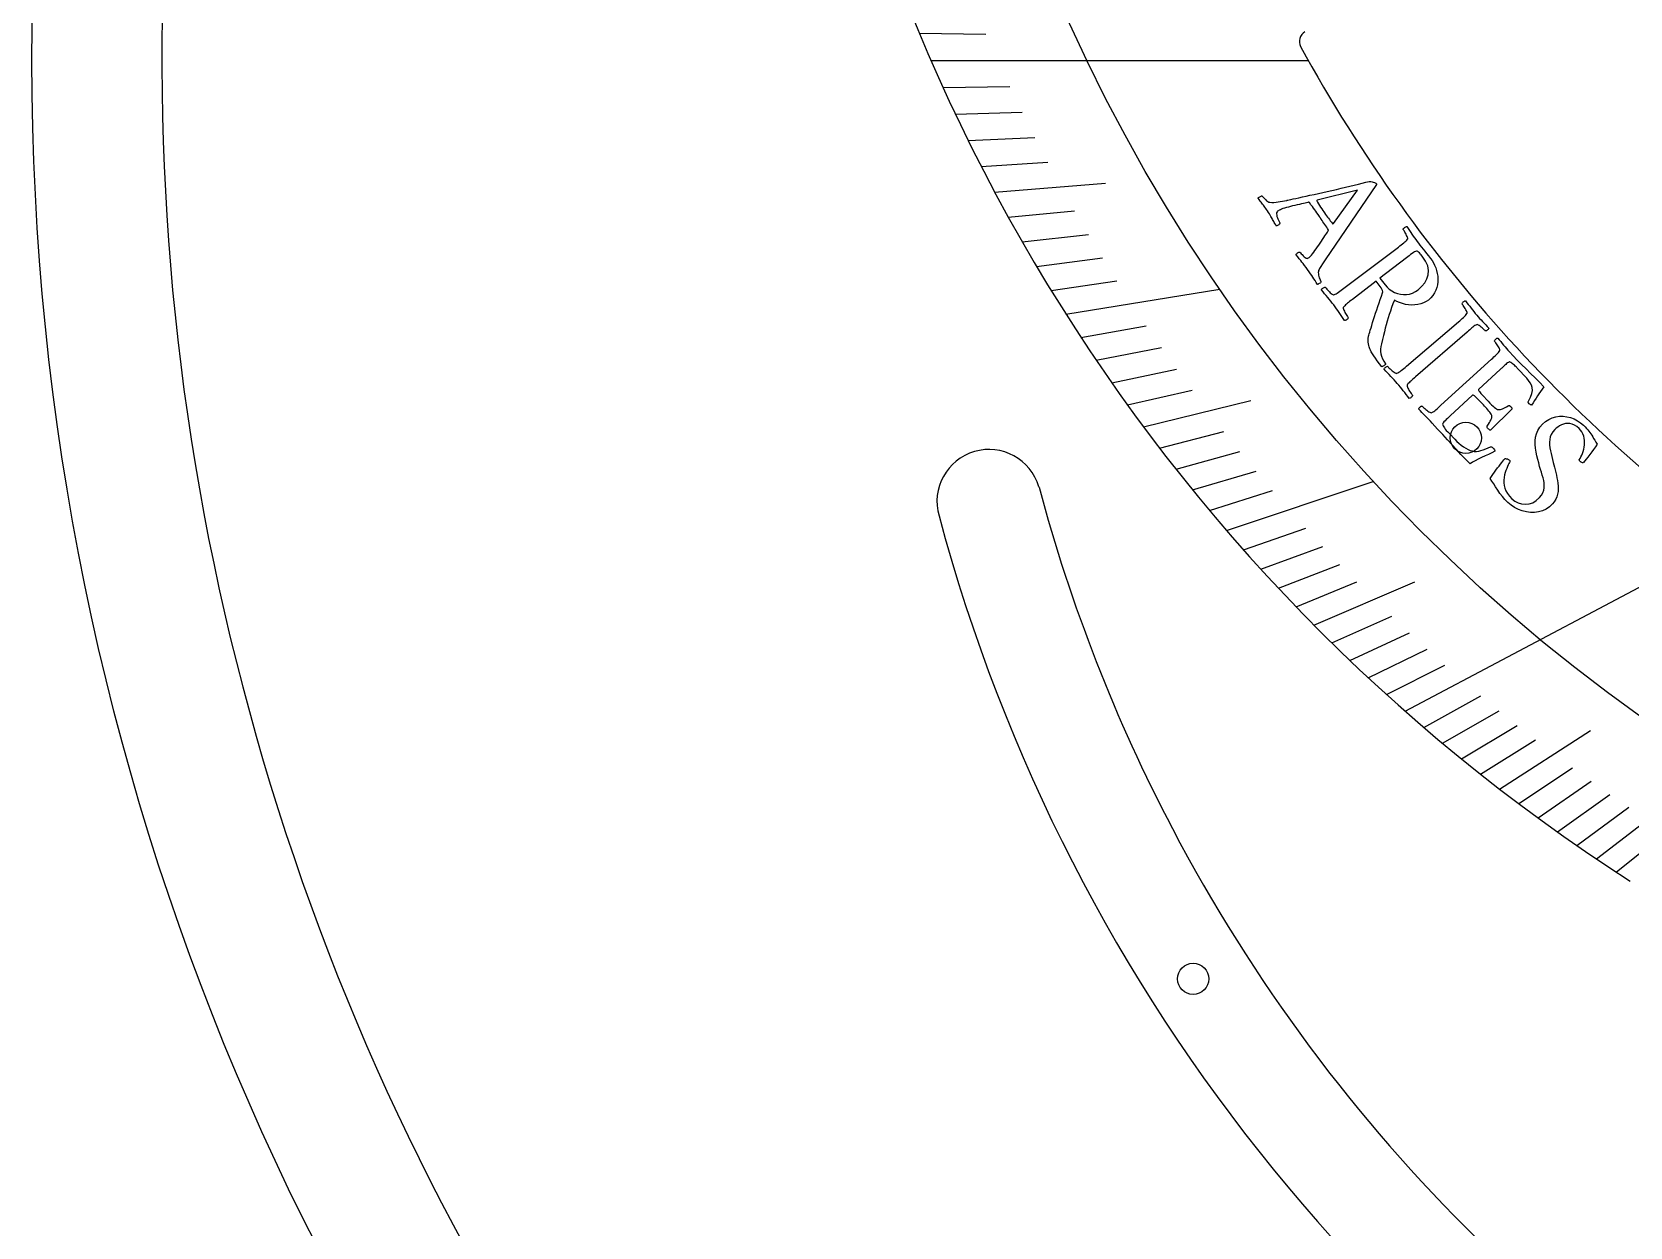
# Model space of a CAD drawing. Header units: millimetres. Extents: x -61 to 61, y -61 to 61.
# Drawn here: x -60.75 to -23.45, y -27.22 to 0.67 of the extents above; entities that cross this region are included whole.
import ezdxf

# ---------------------------------------------------------------- set-up
doc = ezdxf.new("R2010")
doc.units = ezdxf.units.MM
for name, color, linetype in [('CUT_INNER', 6, 'Continuous'), ('CUT_OUTER', 1, 'Continuous'), ('ENGRAVE', 7, 'Continuous'), ('ENGRAVE_FINE', 8, 'Continuous'), ('TEXT', 5, 'Continuous')]:
    doc.layers.add(name, color=color, linetype=linetype)

msp = doc.modelspace()

# ---------------------------------------------------------------- linework, layer by layer
at = {"layer": 'CUT_INNER'}
msp.add_lwpolyline([(-37.246, -9.949), (-37.2441, -9.9548)], dxfattribs=at)
for centre, radius, start, end in [((-0.0001, 0), 57.7124, 121.992876, 268.538679), ((-0.0002, 17.3596), 43.3901, 133.66091, 237.28798), ((-30.9187, 0.4459), 0.25, 117.99365, 208.65234), ((-0.0033, 17.3565), 35.4882, 208.67828, 236.6805), ((-38.4113, -10.2924), 1.2149, 16.42229, 196.12009), ((0.0609, 0.027), 38.6174, 194.97985, 207.69706), ((-0.0002, -0.0003), 40.9807, 195.03312, 243.26556), ((0, 0), 38.5509, 207.70362, 243.31333)]:
    msp.add_arc(centre, radius, start, end, dxfattribs=at)
at = {"layer": 'CUT_OUTER'}
msp.add_circle((0, 0), 60.75, dxfattribs=at)
at = {"layer": 'ENGRAVE'}
for points in [[(-39.7663, 0), (-30.9577, 0)], [(-36.6182, -5.9175), (-33.0262, -5.337)], [(-32.8703, -10.9646), (-29.4453, -9.8221)], [(-28.6979, -15.1849), (-21.1123, -11.1711)], [(-24.2313, -18.6343), (-21.4458, -16.4922)]]:
    msp.add_lwpolyline(points, dxfattribs=at)
for centre, radius in [((0, 17.3597), 40.0734), ((-27.2813, -8.807), 0.3645), ((-33.6476, -21.4336), 0.3645)]:
    msp.add_circle(centre, radius, dxfattribs=at)
at = {"layer": 'ENGRAVE_FINE'}
for points in [[(-40.0398, 0.6405), (-38.4839, 0.6156)], [(-39.4846, -0.6316), (-37.9287, -0.6068)], [(-39.1948, -1.2544), (-37.6396, -1.2046)], [(-38.8973, -1.8683), (-37.3434, -1.7936)], [(-38.5924, -2.4732), (-37.0401, -2.3738)], [(-38.2802, -3.0694), (-35.6906, -2.8617)], [(-37.9609, -3.6566), (-36.4134, -3.5075)], [(-37.6349, -4.235), (-36.0904, -4.0612)], [(-37.3023, -4.8046), (-35.7614, -4.6062)], [(-36.9633, -5.3654), (-35.4264, -5.1424)], [(-36.2671, -6.4608), (-34.7397, -6.1887)], [(-35.9102, -6.9954), (-34.3883, -6.699)], [(-35.5478, -7.5214), (-34.0318, -7.2007)], [(-35.18, -8.0388), (-33.6704, -7.6938)], [(-34.8071, -8.5476), (-32.297, -7.9312)], [(-34.4291, -9.0478), (-32.9336, -8.6548)], [(-34.0462, -9.5396), (-32.5585, -9.1228)], [(-33.6587, -10.023), (-32.1792, -9.5824)], [(-33.2667, -10.4979), (-31.7958, -10.0338)], [(-32.4697, -11.4229), (-31.0175, -10.9121)], [(-32.065, -11.8731), (-30.6228, -11.3391)], [(-31.6564, -12.315), (-30.2247, -11.7581)], [(-31.244, -12.7489), (-29.8232, -12.1691)], [(-30.828, -13.1747), (-28.4744, -12.1689)], [(-30.4085, -13.5925), (-29.0108, -12.9677)], [(-29.9856, -14.0024), (-28.6, -13.3553)], [(-29.5595, -14.4044), (-28.1865, -13.7353)], [(-29.1302, -14.7985), (-27.7702, -14.1076)], [(-28.2626, -15.5636), (-26.9299, -14.8297)], [(-27.8246, -15.9346), (-26.5061, -15.1795)], [(-27.3839, -16.298), (-26.08, -15.522)], [(-26.4947, -17.0023), (-24.3692, -15.6383)], [(-26.9405, -16.6539), (-25.6518, -15.8572)], [(-26.0465, -17.3433), (-24.7889, -16.506)], [(-25.5959, -17.677), (-24.3546, -16.8197)], [(-25.1431, -18.0033), (-23.9184, -17.1263)], [(-24.6882, -18.3224), (-23.4804, -17.426)], [(-23.7723, -18.939), (-22.5995, -18.0047)]]:
    msp.add_lwpolyline(points, dxfattribs=at)
at = {"layer": 'TEXT'}
for points in [[(-31.4618, -3.2638), (-31.4556, -3.2625), (-31.4372, -3.2586), (-31.4065, -3.252), (-31.3635, -3.2429), (-31.3101, -3.2314), (-31.2479, -3.2178), (-31.1772, -3.2021), (-31.0977, -3.1844), (-31.0115, -3.1651), (-30.9204, -3.145), (-30.8245, -3.124), (-30.7236, -3.1021), (-30.6196, -3.0793), (-30.5145, -3.0557), (-30.4081, -3.0313), (-30.3004, -3.0061), (-30.1933, -2.9807), (-30.0884, -2.9557), (-29.9858, -2.9312), (-29.8854, -2.9071), (-29.7892, -2.8839), (-29.6989, -2.862), (-29.6146, -2.8416), (-29.5362, -2.8225), (-29.5179, -2.8214), (-29.4963, -2.8234), (-29.4714, -2.8284), (-29.4434, -2.8364), (-29.4165, -2.846), (-29.3953, -2.8558), (-29.3796, -2.8659), (-29.3696, -2.8763), (-29.3678, -2.879), (-29.3666, -2.8814), (-29.366, -2.8833), (-29.366, -2.8848), (-29.3662, -2.8865), (-29.3661, -2.8888), (-29.3659, -2.8919), (-29.3655, -2.8956), (-30.5666, -4.6537), (-30.6244, -4.7419), (-30.6672, -4.8083), (-30.6952, -4.8527), (-30.7084, -4.8751), (-30.7179, -4.8967), (-30.7234, -4.9212), (-30.7251, -4.9486), (-30.7228, -4.9789), (-30.7178, -5.01), (-30.711, -5.0399), (-30.7024, -5.0684), (-30.692, -5.0957), (-30.6816, -5.1199), (-30.6729, -5.1389), (-30.6658, -5.1528), (-30.6603, -5.1616), (-30.6652, -5.1733), (-30.6736, -5.1846), (-30.6856, -5.1955), (-30.7012, -5.2061), (-30.7168, -5.2152), (-30.7293, -5.2219), (-30.7384, -5.2262), (-30.7443, -5.2281), (-30.7738, -5.1815), (-30.8018, -5.1374), (-30.8281, -5.0958), (-30.8529, -5.0567), (-30.8785, -5.0172), (-30.9071, -4.9745), (-30.9389, -4.9287), (-30.9737, -4.8797), (-31.0109, -4.8284), (-31.0454, -4.782), (-31.0771, -4.7405), (-31.1061, -4.704), (-31.1355, -4.6677), (-31.1683, -4.6269), (-31.2044, -4.5816), (-31.2438, -4.5319), (-31.2402, -4.5212), (-31.233, -4.5106), (-31.2222, -4.5002), (-31.2078, -4.49), (-31.1923, -4.4814), (-31.1782, -4.4758), (-31.1654, -4.4732), (-31.154, -4.4736), (-31.1419, -4.4895), (-31.1256, -4.5083), (-31.1051, -4.5301), (-31.0805, -4.5549), (-31.055, -4.5785), (-31.0318, -4.5965), (-31.011, -4.6092), (-30.9926, -4.6163), (-30.9813, -4.6166), (-30.9687, -4.6137), (-30.955, -4.6075), (-30.94, -4.598), (-30.9244, -4.5851), (-30.9058, -4.5661), (-30.8842, -4.5411), (-30.8595, -4.5101), (-30.8326, -4.4747), (-30.8046, -4.4364), (-30.7753, -4.3952), (-30.7449, -4.3512), (-30.7141, -4.3059), (-30.6839, -4.2612), (-30.6542, -4.2168), (-30.625, -4.173), (-30.5974, -4.1312), (-30.5723, -4.0934), (-30.5498, -4.0594), (-30.5298, -4.0292), (-30.5134, -4.0045), (-30.5017, -3.9869), (-30.4947, -3.9763), (-30.4923, -3.9728), (-30.4922, -3.9722), (-30.4919, -3.9702), (-30.4913, -3.9669), (-30.4904, -3.9622), (-30.4899, -3.9572), (-30.4901, -3.9527), (-30.4911, -3.9488), (-30.4929, -3.9454), (-30.5087, -3.9197), (-30.5269, -3.8916), (-30.5473, -3.861), (-30.57, -3.8279), (-30.5934, -3.7941), (-30.6159, -3.7615), (-30.6376, -3.73), (-30.6584, -3.6997), (-30.6638, -3.6919), (-30.6692, -3.6841), (-30.6745, -3.6762), (-30.6799, -3.6684), (-30.6851, -3.6608), (-30.6901, -3.6535), (-30.6948, -3.6467), (-30.6992, -3.6402), (-30.7302, -3.595), (-30.759, -3.5534), (-30.7855, -3.5154), (-30.8097, -3.4811), (-30.8347, -3.4465), (-30.8635, -3.4074), (-30.8959, -3.364), (-30.9321, -3.3163), (-30.9336, -3.3147), (-30.9359, -3.3131), (-30.9391, -3.3115), (-30.9432, -3.31), (-30.9471, -3.3086), (-30.9499, -3.3076), (-30.9516, -3.307), (-30.9522, -3.3068), (-30.9572, -3.308), (-30.972, -3.3115), (-30.9969, -3.3174), (-31.0316, -3.3255), (-31.0732, -3.3352), (-31.1186, -3.3457), (-31.1678, -3.3569), (-31.2208, -3.3688), (-31.2747, -3.3812), (-31.3265, -3.3936), (-31.3763, -3.4059), (-31.424, -3.4184), (-31.471, -3.4305), (-31.513, -3.4431), (-31.5502, -3.4562), (-31.5824, -3.4698), (-31.6104, -3.4833), (-31.635, -3.4959), (-31.6562, -3.5076), (-31.6739, -3.5186), (-31.6884, -3.5327), (-31.6971, -3.5519), (-31.6998, -3.5762), (-31.6966, -3.6056), (-31.6893, -3.6371), (-31.6799, -3.6679), (-31.6685, -3.6978), (-31.6549, -3.727), (-31.6416, -3.753), (-31.6309, -3.7734), (-31.6227, -3.7882), (-31.6171, -3.7975), (-31.6199, -3.8037), (-31.6264, -3.8119), (-31.6365, -3.8219), (-31.6503, -3.8337), (-31.6652, -3.8452), (-31.6787, -3.8539), (-31.6909, -3.86), (-31.7017, -3.8634), (-31.7199, -3.8327), (-31.7366, -3.8042), (-31.7518, -3.778), (-31.7655, -3.7539), (-31.7785, -3.731), (-31.7914, -3.708), (-31.8043, -3.685), (-31.8172, -3.662), (-31.8315, -3.6375), (-31.8484, -3.6097), (-31.8679, -3.5787), (-31.89, -3.5445), (-31.9128, -3.5102), (-31.934, -3.479), (-31.9537, -3.4509), (-31.972, -3.426), (-31.9895, -3.4025), (-32.007, -3.379), (-32.0245, -3.3556), (-32.0419, -3.3321), (-32.0604, -3.3069), (-32.081, -3.2785), (-32.1037, -3.2468), (-32.1284, -3.2117), (-32.1253, -3.2057), (-32.1183, -3.1983), (-32.1073, -3.1895), (-32.0924, -3.1794), (-32.0763, -3.1697), (-32.0619, -3.1622), (-32.0493, -3.157), (-32.0383, -3.154), (-32.0263, -3.1707), (-32.0092, -3.1913), (-31.9871, -3.2159), (-31.9598, -3.2444), (-31.9307, -3.2711), (-31.9033, -3.2905), (-31.8774, -3.3025), (-31.8532, -3.3071), (-31.8066, -3.3102), (-31.7595, -3.3103), (-31.7117, -3.3073), (-31.6633, -3.3012), (-31.6142, -3.2932), (-31.5642, -3.2843), (-31.5134, -3.2745), (-31.4618, -3.2638)], [(-29.8139, -3.0257), (-30.7533, -3.2604), (-30.7537, -3.2608), (-30.7547, -3.2619), (-30.7563, -3.2637), (-30.7586, -3.2663), (-30.7608, -3.269), (-30.7621, -3.2714), (-30.7624, -3.2735), (-30.7618, -3.2752), (-30.7423, -3.3075), (-30.7205, -3.3426), (-30.6966, -3.3805), (-30.6704, -3.4211), (-30.6443, -3.461), (-30.6208, -3.4966), (-30.5999, -3.528), (-30.5815, -3.5551), (-30.5573, -3.59), (-30.5339, -3.6228), (-30.5113, -3.6536), (-30.4895, -3.6823), (-30.4675, -3.7107), (-30.4446, -3.7404), (-30.4208, -3.7715), (-30.3959, -3.8038), (-30.3935, -3.8063), (-30.3904, -3.8075), (-30.3868, -3.8075), (-30.3827, -3.8061), (-30.3788, -3.8044), (-30.376, -3.8032), (-30.3743, -3.8025), (-30.3738, -3.8022)], [(-28.1048, -4.6176), (-28.0696, -4.6669), (-28.0378, -4.7201), (-28.0094, -4.7772), (-27.9845, -4.8383), (-27.9639, -4.9019), (-27.9484, -4.9665), (-27.9382, -5.0321), (-27.933, -5.0988), (-27.934, -5.1655), (-27.9421, -5.2314), (-27.9572, -5.2963), (-27.9795, -5.3604), (-28.0099, -5.4225), (-28.0493, -5.4813), (-28.0978, -5.5369), (-28.1554, -5.5893), (-28.2098, -5.6277), (-28.2691, -5.6585), (-28.3334, -5.6816), (-28.4028, -5.6969), (-28.4749, -5.7051), (-28.5473, -5.7068), (-28.6199, -5.7019), (-28.6929, -5.6904), (-28.7638, -5.6731), (-28.8303, -5.6504), (-28.8922, -5.6225), (-28.9496, -5.5894), (-28.9824, -5.6775), (-29.013, -5.7629), (-29.0414, -5.8456), (-29.0677, -5.9256), (-29.0923, -6.0046), (-29.1161, -6.0842), (-29.1389, -6.1646), (-29.1608, -6.2456), (-29.1826, -6.3293), (-29.2051, -6.4176), (-29.2285, -6.5105), (-29.2525, -6.608), (-29.265, -6.6718), (-29.2712, -6.7328), (-29.271, -6.7908), (-29.2645, -6.8459), (-29.2504, -6.9008), (-29.2273, -6.9581), (-29.1953, -7.0178), (-29.1543, -7.0799), (-29.1574, -7.0907), (-29.1649, -7.1014), (-29.1768, -7.1121), (-29.1932, -7.1227), (-29.21, -7.132), (-29.2232, -7.1389), (-29.2328, -7.1435), (-29.2388, -7.1456), (-29.2968, -7.075), (-29.3482, -7.0093), (-29.393, -6.9486), (-29.4314, -6.893), (-29.4634, -6.8429), (-29.4894, -6.799), (-29.5094, -6.7611), (-29.5235, -6.7294), (-29.5302, -6.7073), (-29.5378, -6.6809), (-29.5461, -6.65), (-29.5551, -6.6148), (-29.5618, -6.5756), (-29.5632, -6.5327), (-29.5592, -6.4861), (-29.5498, -6.436), (-29.5439, -6.4132), (-29.5355, -6.3822), (-29.5244, -6.3429), (-29.5108, -6.2954), (-29.4948, -6.2412), (-29.4768, -6.1819), (-29.4569, -6.1173), (-29.4348, -6.0476), (-29.4113, -5.9741), (-29.3869, -5.8982), (-29.3615, -5.82), (-29.3351, -5.7394), (-29.3082, -5.6583), (-29.2812, -5.5784), (-29.2539, -5.4999), (-29.2265, -5.4227), (-29.222, -5.3958), (-29.2261, -5.3672), (-29.2387, -5.3369), (-29.2599, -5.3049), (-29.3775, -5.1523), (-29.9295, -5.5753), (-29.9341, -5.5788), (-29.9386, -5.5823), (-29.9432, -5.5858), (-29.9477, -5.5893), (-29.9523, -5.5927), (-29.9568, -5.5962), (-29.9614, -5.5997), (-29.9659, -5.6032), (-29.994, -5.6249), (-30.0206, -5.6457), (-30.0457, -5.6657), (-30.0694, -5.6849), (-30.0909, -5.7034), (-30.1096, -5.7212), (-30.1254, -5.7384), (-30.1385, -5.755), (-30.1417, -5.766), (-30.1411, -5.7814), (-30.1365, -5.8011), (-30.1279, -5.8252), (-30.1166, -5.8514), (-30.1038, -5.8776), (-30.0894, -5.9039), (-30.0734, -5.9302), (-30.0578, -5.9544), (-30.0447, -5.9743), (-30.0339, -5.9899), (-30.0255, -6.0012), (-30.0295, -6.0109), (-30.0365, -6.0214), (-30.0464, -6.0327), (-30.0594, -6.0448), (-30.0734, -6.0556), (-30.0865, -6.0628), (-30.0987, -6.0666), (-30.11, -6.0669), (-30.1425, -6.019), (-30.1744, -5.9721), (-30.2057, -5.9263), (-30.2364, -5.8816), (-30.2672, -5.8373), (-30.299, -5.7928), (-30.3317, -5.7482), (-30.3654, -5.7033), (-30.3988, -5.6599), (-30.4329, -5.6165), (-30.4679, -5.5731), (-30.5037, -5.5296), (-30.5401, -5.4861), (-30.5769, -5.4422), (-30.6141, -5.398), (-30.6518, -5.3534), (-30.6485, -5.3427), (-30.6415, -5.3319), (-30.631, -5.3213), (-30.6169, -5.3107), (-30.6017, -5.3014), (-30.5882, -5.2948), (-30.5762, -5.2909), (-30.5658, -5.2897), (-30.5571, -5.3008), (-30.545, -5.3154), (-30.5293, -5.3334), (-30.5102, -5.3549), (-30.4891, -5.3775), (-30.4675, -5.3987), (-30.4453, -5.4186), (-30.4225, -5.4372), (-30.4013, -5.4524), (-30.3836, -5.462), (-30.3695, -5.4661), (-30.3589, -5.4647), (-30.3351, -5.4554), (-30.3097, -5.4428), (-30.2825, -5.4268), (-30.2538, -5.4074), (-30.2237, -5.3858), (-30.1926, -5.3632), (-30.1605, -5.3395), (-30.1274, -5.3147), (-28.8565, -4.3535), (-28.8234, -4.3285), (-28.7915, -4.304), (-28.7606, -4.2801), (-28.7308, -4.2567), (-28.7035, -4.234), (-28.68, -4.2122), (-28.6604, -4.1912), (-28.6445, -4.1712), (-28.6389, -4.1608), (-28.6381, -4.1463), (-28.6422, -4.1278), (-28.6511, -4.1052), (-28.6628, -4.0806), (-28.6753, -4.056), (-28.6887, -4.0315), (-28.7029, -4.0071), (-28.7165, -3.9846), (-28.728, -3.966), (-28.7376, -3.9514), (-28.7451, -3.9406), (-28.7407, -3.9313), (-28.7334, -3.9211), (-28.723, -3.9102), (-28.7097, -3.8985), (-28.6954, -3.8881), (-28.6823, -3.881), (-28.6702, -3.8773), (-28.6591, -3.8769), (-28.6284, -3.9217), (-28.5982, -3.9661), (-28.5686, -4.01), (-28.5394, -4.0534), (-28.5103, -4.0963), (-28.4807, -4.1386), (-28.4506, -4.1802), (-28.42, -4.2212), (-28.3872, -4.2639), (-28.3527, -4.3079), (-28.3165, -4.3532), (-28.2787, -4.3998), (-28.2388, -4.4488), (-28.1965, -4.5014), (-28.1519, -4.5577), (-28.1048, -4.6176)], [(-28.3943, -5.3482), (-28.3081, -5.269), (-28.2403, -5.1843), (-28.1909, -5.0941), (-28.1599, -4.9985), (-28.152, -4.898), (-28.1725, -4.793), (-28.2211, -4.6834), (-28.2977, -4.5689), (-28.3093, -4.5543), (-28.3239, -4.5366), (-28.3416, -4.5157), (-28.3622, -4.4917), (-28.3833, -4.4698), (-28.4024, -4.4551), (-28.4194, -4.4479), (-28.4344, -4.448), (-28.4543, -4.4551), (-28.4781, -4.4671), (-28.5056, -4.484), (-28.5369, -4.5058), (-28.5701, -4.5302), (-28.6033, -4.555), (-28.6366, -4.5801), (-28.67, -4.6055), (-29.2865, -5.0825), (-29.1669, -5.2377), (-29.1202, -5.291), (-29.0679, -5.3378), (-29.0099, -5.378), (-28.9463, -5.4117), (-28.8791, -5.4375), (-28.8103, -5.4544), (-28.7399, -5.4625), (-28.668, -5.4616), (-28.5963, -5.4506), (-28.5268, -5.4279), (-28.4595, -5.3938), (-28.3943, -5.3482)], [(-27.0288, -5.9399), (-26.9942, -5.9794), (-26.9595, -6.0179), (-26.9246, -6.0553), (-26.8896, -6.0917), (-26.8542, -6.128), (-26.8182, -6.1653), (-26.7816, -6.2036), (-26.7443, -6.2428), (-26.747, -6.2535), (-26.7532, -6.2646), (-26.7628, -6.276), (-26.776, -6.2878), (-26.7902, -6.2984), (-26.8031, -6.3062), (-26.8145, -6.3113), (-26.8246, -6.3136), (-26.8336, -6.3039), (-26.8462, -6.2913), (-26.8623, -6.2757), (-26.882, -6.2571), (-26.9034, -6.2376), (-26.9247, -6.2193), (-26.946, -6.202), (-26.9671, -6.186), (-26.987, -6.173), (-27.0044, -6.1651), (-27.0192, -6.1622), (-27.0315, -6.1645), (-27.0502, -6.1742), (-27.0704, -6.1867), (-27.0919, -6.202), (-27.1149, -6.22), (-27.139, -6.2399), (-27.1641, -6.261), (-27.1901, -6.2831), (-27.217, -6.3064), (-27.2213, -6.3101), (-27.2257, -6.3139), (-27.23, -6.3177), (-27.2343, -6.3214), (-27.2386, -6.3252), (-27.243, -6.3289), (-27.2473, -6.3327), (-27.2516, -6.3365), (-28.4541, -7.3821), (-28.4584, -7.3858), (-28.4628, -7.3896), (-28.4671, -7.3933), (-28.4714, -7.3971), (-28.4757, -7.4009), (-28.4801, -7.4046), (-28.4844, -7.4084), (-28.4887, -7.4122), (-28.5154, -7.4355), (-28.5407, -7.458), (-28.5645, -7.4795), (-28.5869, -7.5001), (-28.6073, -7.5199), (-28.6248, -7.5388), (-28.6396, -7.557), (-28.6516, -7.5743), (-28.6541, -7.5855), (-28.6525, -7.6008), (-28.6467, -7.6202), (-28.6367, -7.6437), (-28.6238, -7.6692), (-28.6094, -7.6946), (-28.5933, -7.7199), (-28.5758, -7.7452), (-28.5587, -7.7683), (-28.5444, -7.7874), (-28.5326, -7.8023), (-28.5236, -7.8131), (-28.527, -7.823), (-28.5333, -7.8339), (-28.5425, -7.8458), (-28.5547, -7.8587), (-28.568, -7.8703), (-28.5807, -7.8784), (-28.5926, -7.8829), (-28.6038, -7.8839), (-28.6393, -7.8381), (-28.674, -7.7933), (-28.7081, -7.7495), (-28.7415, -7.7067), (-28.775, -7.6644), (-28.8094, -7.622), (-28.8448, -7.5795), (-28.8812, -7.5368), (-28.9172, -7.4955), (-28.954, -7.4543), (-28.9916, -7.4131), (-29.03, -7.372), (-29.069, -7.3307), (-29.1085, -7.2892), (-29.1484, -7.2474), (-29.1887, -7.2053), (-29.186, -7.1943), (-29.1798, -7.1832), (-29.17, -7.1719), (-29.1565, -7.1604), (-29.142, -7.1502), (-29.1288, -7.1429), (-29.1171, -7.1382), (-29.1068, -7.1364), (-29.0975, -7.1469), (-29.0844, -7.1607), (-29.0677, -7.1777), (-29.0473, -7.198), (-29.0249, -7.2192), (-29.0019, -7.2391), (-28.9786, -7.2576), (-28.9547, -7.2747), (-28.9326, -7.2885), (-28.9144, -7.297), (-28.9, -7.3003), (-28.8895, -7.2982), (-28.8663, -7.2875), (-28.8417, -7.2733), (-28.8156, -7.2556), (-28.7881, -7.2345), (-28.7594, -7.2111), (-28.7298, -7.1866), (-28.6993, -7.1609), (-28.6678, -7.1342), (-27.4562, -6.0991), (-27.4248, -6.0721), (-27.3944, -6.0457), (-27.3651, -6.0199), (-27.3369, -5.9947), (-27.311, -5.9703), (-27.2889, -5.9471), (-27.2706, -5.925), (-27.256, -5.9039), (-27.251, -5.8932), (-27.2512, -5.8787), (-27.2563, -5.8605), (-27.2666, -5.8385), (-27.2799, -5.8146), (-27.2942, -5.7906), (-27.3094, -5.7665), (-27.3256, -5.7424), (-27.3411, -5.7202), (-27.3541, -5.7019), (-27.3648, -5.6876), (-27.373, -5.6772), (-27.3692, -5.6676), (-27.3625, -5.6571), (-27.3529, -5.6455), (-27.3403, -5.633), (-27.3267, -5.6217), (-27.314, -5.6139), (-27.3021, -5.6094), (-27.2912, -5.6083), (-27.2577, -5.6512), (-27.2246, -5.6939), (-27.1919, -5.7363), (-27.1596, -5.7785), (-27.1274, -5.8202), (-27.0948, -5.8609), (-27.062, -5.9009), (-27.0288, -5.9399)], [(-26.2631, -6.7997), (-26.1752, -6.8939), (-26.0815, -6.9915), (-25.982, -7.0924), (-25.8767, -7.1965), (-25.7695, -7.3018), (-25.6641, -7.4063), (-25.5605, -7.51), (-25.4589, -7.6131), (-25.5015, -7.6686), (-25.541, -7.7231), (-25.5775, -7.7766), (-25.611, -7.829), (-25.6434, -7.8812), (-25.6768, -7.9338), (-25.7111, -7.9867), (-25.7465, -8.04), (-25.76, -8.0381), (-25.7742, -8.0323), (-25.7889, -8.0225), (-25.8041, -8.0087), (-25.8178, -7.9923), (-25.8253, -7.9776), (-25.8264, -7.9645), (-25.8213, -7.953), (-25.7708, -7.8581), (-25.7391, -7.7734), (-25.726, -7.6989), (-25.7317, -7.6344), (-25.7511, -7.5761), (-25.779, -7.5197), (-25.8154, -7.4653), (-25.8605, -7.4129), (-26.072, -7.1902), (-26.0812, -7.1806), (-26.0936, -7.1679), (-26.1094, -7.152), (-26.1285, -7.1329), (-26.1491, -7.1128), (-26.1696, -7.0938), (-26.19, -7.0759), (-26.2103, -7.0592), (-26.2292, -7.0456), (-26.2454, -7.0369), (-26.259, -7.0333), (-26.2698, -7.0346), (-26.2882, -7.045), (-26.3079, -7.0581), (-26.329, -7.0741), (-26.3513, -7.0928), (-26.3745, -7.1132), (-26.3978, -7.134), (-26.4213, -7.1554), (-26.445, -7.1772), (-26.4543, -7.1858), (-26.4625, -7.1935), (-26.4697, -7.2001), (-26.4758, -7.2058), (-26.9857, -7.6789), (-26.9887, -7.6858), (-26.9865, -7.6963), (-26.9791, -7.7102), (-26.9664, -7.7277), (-26.9505, -7.7472), (-26.9333, -7.7675), (-26.9147, -7.7884), (-26.8948, -7.81), (-26.7634, -7.9497), (-26.7203, -7.9945), (-26.6814, -8.0333), (-26.6469, -8.0661), (-26.6166, -8.093), (-26.5893, -8.1142), (-26.5638, -8.1302), (-26.5399, -8.1409), (-26.5176, -8.1465), (-26.4957, -8.1475), (-26.4727, -8.1449), (-26.4486, -8.1386), (-26.4234, -8.1286), (-26.3958, -8.1153), (-26.3644, -8.099), (-26.3292, -8.0797), (-26.2904, -8.0574), (-26.2787, -8.0526), (-26.2656, -8.0541), (-26.2509, -8.062), (-26.2348, -8.0763), (-26.2212, -8.092), (-26.2116, -8.1071), (-26.206, -8.1214), (-26.2043, -8.1351), (-26.7083, -8.6254), (-26.7197, -8.6233), (-26.7324, -8.6171), (-26.7464, -8.6068), (-26.7617, -8.5924), (-26.7749, -8.5764), (-26.7827, -8.5611), (-26.7851, -8.5466), (-26.7821, -8.5328), (-26.7552, -8.4891), (-26.7327, -8.4513), (-26.7147, -8.4196), (-26.7011, -8.3939), (-26.6911, -8.3727), (-26.6834, -8.3545), (-26.6782, -8.3392), (-26.6754, -8.327), (-26.6743, -8.3163), (-26.6742, -8.3055), (-26.6751, -8.2948), (-26.677, -8.284), (-26.6806, -8.2701), (-26.6893, -8.2526), (-26.7031, -8.2315), (-26.7219, -8.2067), (-26.7441, -8.1798), (-26.7677, -8.1519), (-26.7928, -8.1232), (-26.8193, -8.0935), (-26.8462, -8.0639), (-26.8724, -8.0353), (-26.898, -8.0077), (-26.9229, -7.9811), (-26.9404, -7.9627), (-26.9591, -7.9432), (-26.9792, -7.9227), (-27.0005, -7.9012), (-27.0219, -7.88), (-27.0422, -7.8607), (-27.0614, -7.8433), (-27.0795, -7.8277), (-27.0957, -7.8157), (-27.1093, -7.809), (-27.1202, -7.8076), (-27.1286, -7.8114), (-27.6496, -8.2949), (-27.6527, -8.2978), (-27.6566, -8.3014), (-27.6611, -8.3056), (-27.6664, -8.3105), (-27.6873, -8.33), (-27.7109, -8.3524), (-27.7371, -8.3775), (-27.7659, -8.4054), (-27.7922, -8.4323), (-27.8106, -8.4542), (-27.8213, -8.4712), (-27.8241, -8.4832), (-27.819, -8.5064), (-27.8104, -8.5294), (-27.7985, -8.5523), (-27.7831, -8.5749), (-27.763, -8.6001), (-27.7369, -8.6306), (-27.7047, -8.6665), (-27.6665, -8.7076), (-27.5411, -8.8401), (-27.4932, -8.8879), (-27.4431, -8.933), (-27.3909, -8.9753), (-27.3366, -9.0149), (-27.2825, -9.0495), (-27.231, -9.0772), (-27.1822, -9.098), (-27.136, -9.1118), (-27.0854, -9.1211), (-27.0338, -9.1228), (-26.9814, -9.1167), (-26.9282, -9.1029), (-26.8739, -9.0843), (-26.8185, -9.0638), (-26.7619, -9.0415), (-26.7042, -9.0171), (-26.6927, -9.0145), (-26.6799, -9.0173), (-26.6657, -9.0255), (-26.6502, -9.0392), (-26.629, -9.0626), (-26.6138, -9.084), (-26.6047, -9.1033), (-26.6017, -9.1206), (-26.6761, -9.1558), (-26.7531, -9.1918), (-26.8327, -9.2286), (-26.9149, -9.266), (-26.9944, -9.3036), (-27.0655, -9.3406), (-27.1284, -9.3772), (-27.1829, -9.4134), (-27.2902, -9.3033), (-27.396, -9.1926), (-27.5003, -9.0811), (-27.6031, -8.9689), (-27.7086, -8.853), (-27.821, -8.7301), (-27.9402, -8.6004), (-28.0661, -8.4635), (-28.11, -8.4162), (-28.152, -8.3719), (-28.1922, -8.3305), (-28.2306, -8.2921), (-28.2681, -8.2544), (-28.3057, -8.2156), (-28.3434, -8.1754), (-28.3811, -8.1341), (-28.3788, -8.123), (-28.3729, -8.1117), (-28.3634, -8.1001), (-28.3504, -8.0882), (-28.3362, -8.0776), (-28.3233, -8.0697), (-28.3117, -8.0647), (-28.3015, -8.0626), (-28.2918, -8.0728), (-28.2783, -8.0862), (-28.2611, -8.1026), (-28.24, -8.1222), (-28.2169, -8.1427), (-28.1933, -8.1618), (-28.1694, -8.1795), (-28.145, -8.1959), (-28.1224, -8.209), (-28.1039, -8.2169), (-28.0895, -8.2197), (-28.0791, -8.2173), (-28.0563, -8.2058), (-28.0321, -8.1908), (-28.0066, -8.1723), (-27.9798, -8.1503), (-27.9519, -8.126), (-27.923, -8.1006), (-27.8933, -8.074), (-27.8627, -8.0462), (-26.6852, -6.9725), (-26.6547, -6.9445), (-26.6252, -6.9172), (-26.5967, -6.8904), (-26.5693, -6.8643), (-26.5442, -6.8392), (-26.5229, -6.8152), (-26.5053, -6.7925), (-26.4914, -6.7711), (-26.4868, -6.7602), (-26.4873, -6.7457), (-26.4931, -6.7277), (-26.5041, -6.706), (-26.5182, -6.6825), (-26.5332, -6.659), (-26.5492, -6.6354), (-26.5661, -6.6118), (-26.5823, -6.5901), (-26.596, -6.5723), (-26.6071, -6.5583), (-26.6157, -6.5483), (-26.6122, -6.5385), (-26.6058, -6.5278), (-26.5966, -6.5159), (-26.5844, -6.503), (-26.5712, -6.4913), (-26.5587, -6.483), (-26.547, -6.4782), (-26.5361, -6.4768), (-26.5012, -6.5186), (-26.4667, -6.5601), (-26.4327, -6.6015), (-26.3991, -6.6426), (-26.3655, -6.6832), (-26.3317, -6.7229), (-26.2975, -6.7617), (-26.2631, -6.7997)], [(-24.5346, -8.5112), (-24.4959, -8.5489), (-24.4618, -8.5846), (-24.4323, -8.6181), (-24.4074, -8.6496), (-24.3849, -8.6806), (-24.363, -8.7128), (-24.3414, -8.7461), (-24.3203, -8.7806), (-24.298, -8.8176), (-24.2728, -8.8586), (-24.2446, -8.9036), (-24.2134, -8.9524), (-24.2553, -9.0133), (-24.2989, -9.0744), (-24.344, -9.1355), (-24.3908, -9.1968), (-24.4355, -9.2542), (-24.4744, -9.3036), (-24.5075, -9.345), (-24.5349, -9.3784), (-24.5411, -9.3848), (-24.5496, -9.3876), (-24.5604, -9.3866), (-24.5734, -9.3819), (-24.5866, -9.3754), (-24.598, -9.369), (-24.6076, -9.3626), (-24.6153, -9.3563), (-24.6237, -9.3473), (-24.6298, -9.3378), (-24.6335, -9.3278), (-24.635, -9.3174), (-24.6147, -9.2873), (-24.5953, -9.2526), (-24.5766, -9.2133), (-24.5586, -9.1694), (-24.5426, -9.1224), (-24.5297, -9.0738), (-24.5199, -9.0236), (-24.5132, -8.9717), (-24.5105, -8.9193), (-24.5124, -8.8673), (-24.5191, -8.8158), (-24.5304, -8.7647), (-24.5475, -8.7153), (-24.5715, -8.6689), (-24.6023, -8.6255), (-24.6399, -8.5851), (-24.6928, -8.5403), (-24.7457, -8.5067), (-24.7985, -8.4842), (-24.8513, -8.4729), (-24.9034, -8.4705), (-24.9538, -8.4749), (-25.0026, -8.4862), (-25.0499, -8.5043), (-25.0945, -8.5272), (-25.1355, -8.553), (-25.1729, -8.5816), (-25.2067, -8.6131), (-25.253, -8.6676), (-25.2882, -8.7243), (-25.3121, -8.7833), (-25.3249, -8.8444), (-25.3291, -8.9074), (-25.3275, -8.9719), (-25.3201, -9.0379), (-25.3069, -9.1055), (-25.2907, -9.1741), (-25.2746, -9.2432), (-25.2585, -9.3128), (-25.2423, -9.383), (-25.2288, -9.4361), (-25.2145, -9.4918), (-25.1993, -9.5502), (-25.1833, -9.6113), (-25.1678, -9.6741), (-25.1541, -9.7377), (-25.1423, -9.8021), (-25.1324, -9.8672), (-25.1261, -9.9323), (-25.1252, -9.9965), (-25.1299, -10.0598), (-25.14, -10.1222), (-25.1571, -10.1828), (-25.1825, -10.2407), (-25.2162, -10.2957), (-25.2584, -10.348), (-25.3298, -10.4158), (-25.4077, -10.4697), (-25.4922, -10.5095), (-25.5832, -10.5351), (-25.6777, -10.5475), (-25.7725, -10.5478), (-25.8676, -10.536), (-25.963, -10.5119), (-26.0557, -10.4767), (-26.1431, -10.4316), (-26.2249, -10.3766), (-26.3012, -10.3117), (-26.3679, -10.2445), (-26.4296, -10.1746), (-26.4862, -10.1019), (-26.5377, -10.0265), (-26.5856, -9.952), (-26.6313, -9.882), (-26.6749, -9.8166), (-26.7164, -9.7557), (-26.6849, -9.7076), (-26.6514, -9.6587), (-26.6161, -9.609), (-26.579, -9.5584), (-26.5418, -9.5092), (-26.5067, -9.4633), (-26.4735, -9.4209), (-26.4424, -9.3818), (-26.415, -9.3482), (-26.3931, -9.3218), (-26.3767, -9.3027), (-26.3659, -9.2909), (-26.3523, -9.2913), (-26.3388, -9.2928), (-26.3253, -9.2952), (-26.3117, -9.2987), (-26.2987, -9.3033), (-26.2867, -9.3093), (-26.2756, -9.3167), (-26.2656, -9.3254), (-26.256, -9.3378), (-26.2519, -9.351), (-26.2531, -9.3648), (-26.2597, -9.3794), (-26.275, -9.4054), (-26.2916, -9.4372), (-26.3094, -9.4747), (-26.3285, -9.518), (-26.3469, -9.566), (-26.3627, -9.6176), (-26.3758, -9.6727), (-26.3862, -9.7314), (-26.3919, -9.7923), (-26.3909, -9.8541), (-26.3831, -9.9167), (-26.3685, -9.9801), (-26.3451, -10.0433), (-26.3106, -10.1053), (-26.2651, -10.1661), (-26.2087, -10.2256), (-26.1394, -10.281), (-26.0639, -10.3212), (-25.9823, -10.3463), (-25.8946, -10.3561), (-25.8061, -10.3481), (-25.7217, -10.3194), (-25.6415, -10.2702), (-25.5654, -10.2006), (-25.5183, -10.1433), (-25.4835, -10.0863), (-25.461, -10.0296), (-25.4508, -9.9732), (-25.4495, -9.9163), (-25.4539, -9.8579), (-25.464, -9.7981), (-25.4797, -9.7368), (-25.4987, -9.6737), (-25.5184, -9.6084), (-25.5388, -9.541), (-25.56, -9.4715), (-25.5812, -9.3916), (-25.6017, -9.3093), (-25.6212, -9.2247), (-25.6399, -9.1378), (-25.6543, -9.0502), (-25.6611, -8.9634), (-25.6603, -8.8775), (-25.6519, -8.7926), (-25.6331, -8.7104), (-25.6007, -8.6327), (-25.555, -8.5594), (-25.4959, -8.4905), (-25.4238, -8.4265), (-25.3473, -8.376), (-25.2664, -8.3389), (-25.181, -8.3151), (-25.0937, -8.3035), (-25.007, -8.3029), (-24.9207, -8.3133), (-24.8349, -8.3348), (-24.752, -8.366), (-24.6743, -8.4058), (-24.6019, -8.4541), (-24.5346, -8.5112)]]:
    msp.add_lwpolyline(points, close=True, dxfattribs=at)

doc.saveas('drawing.dxf')
